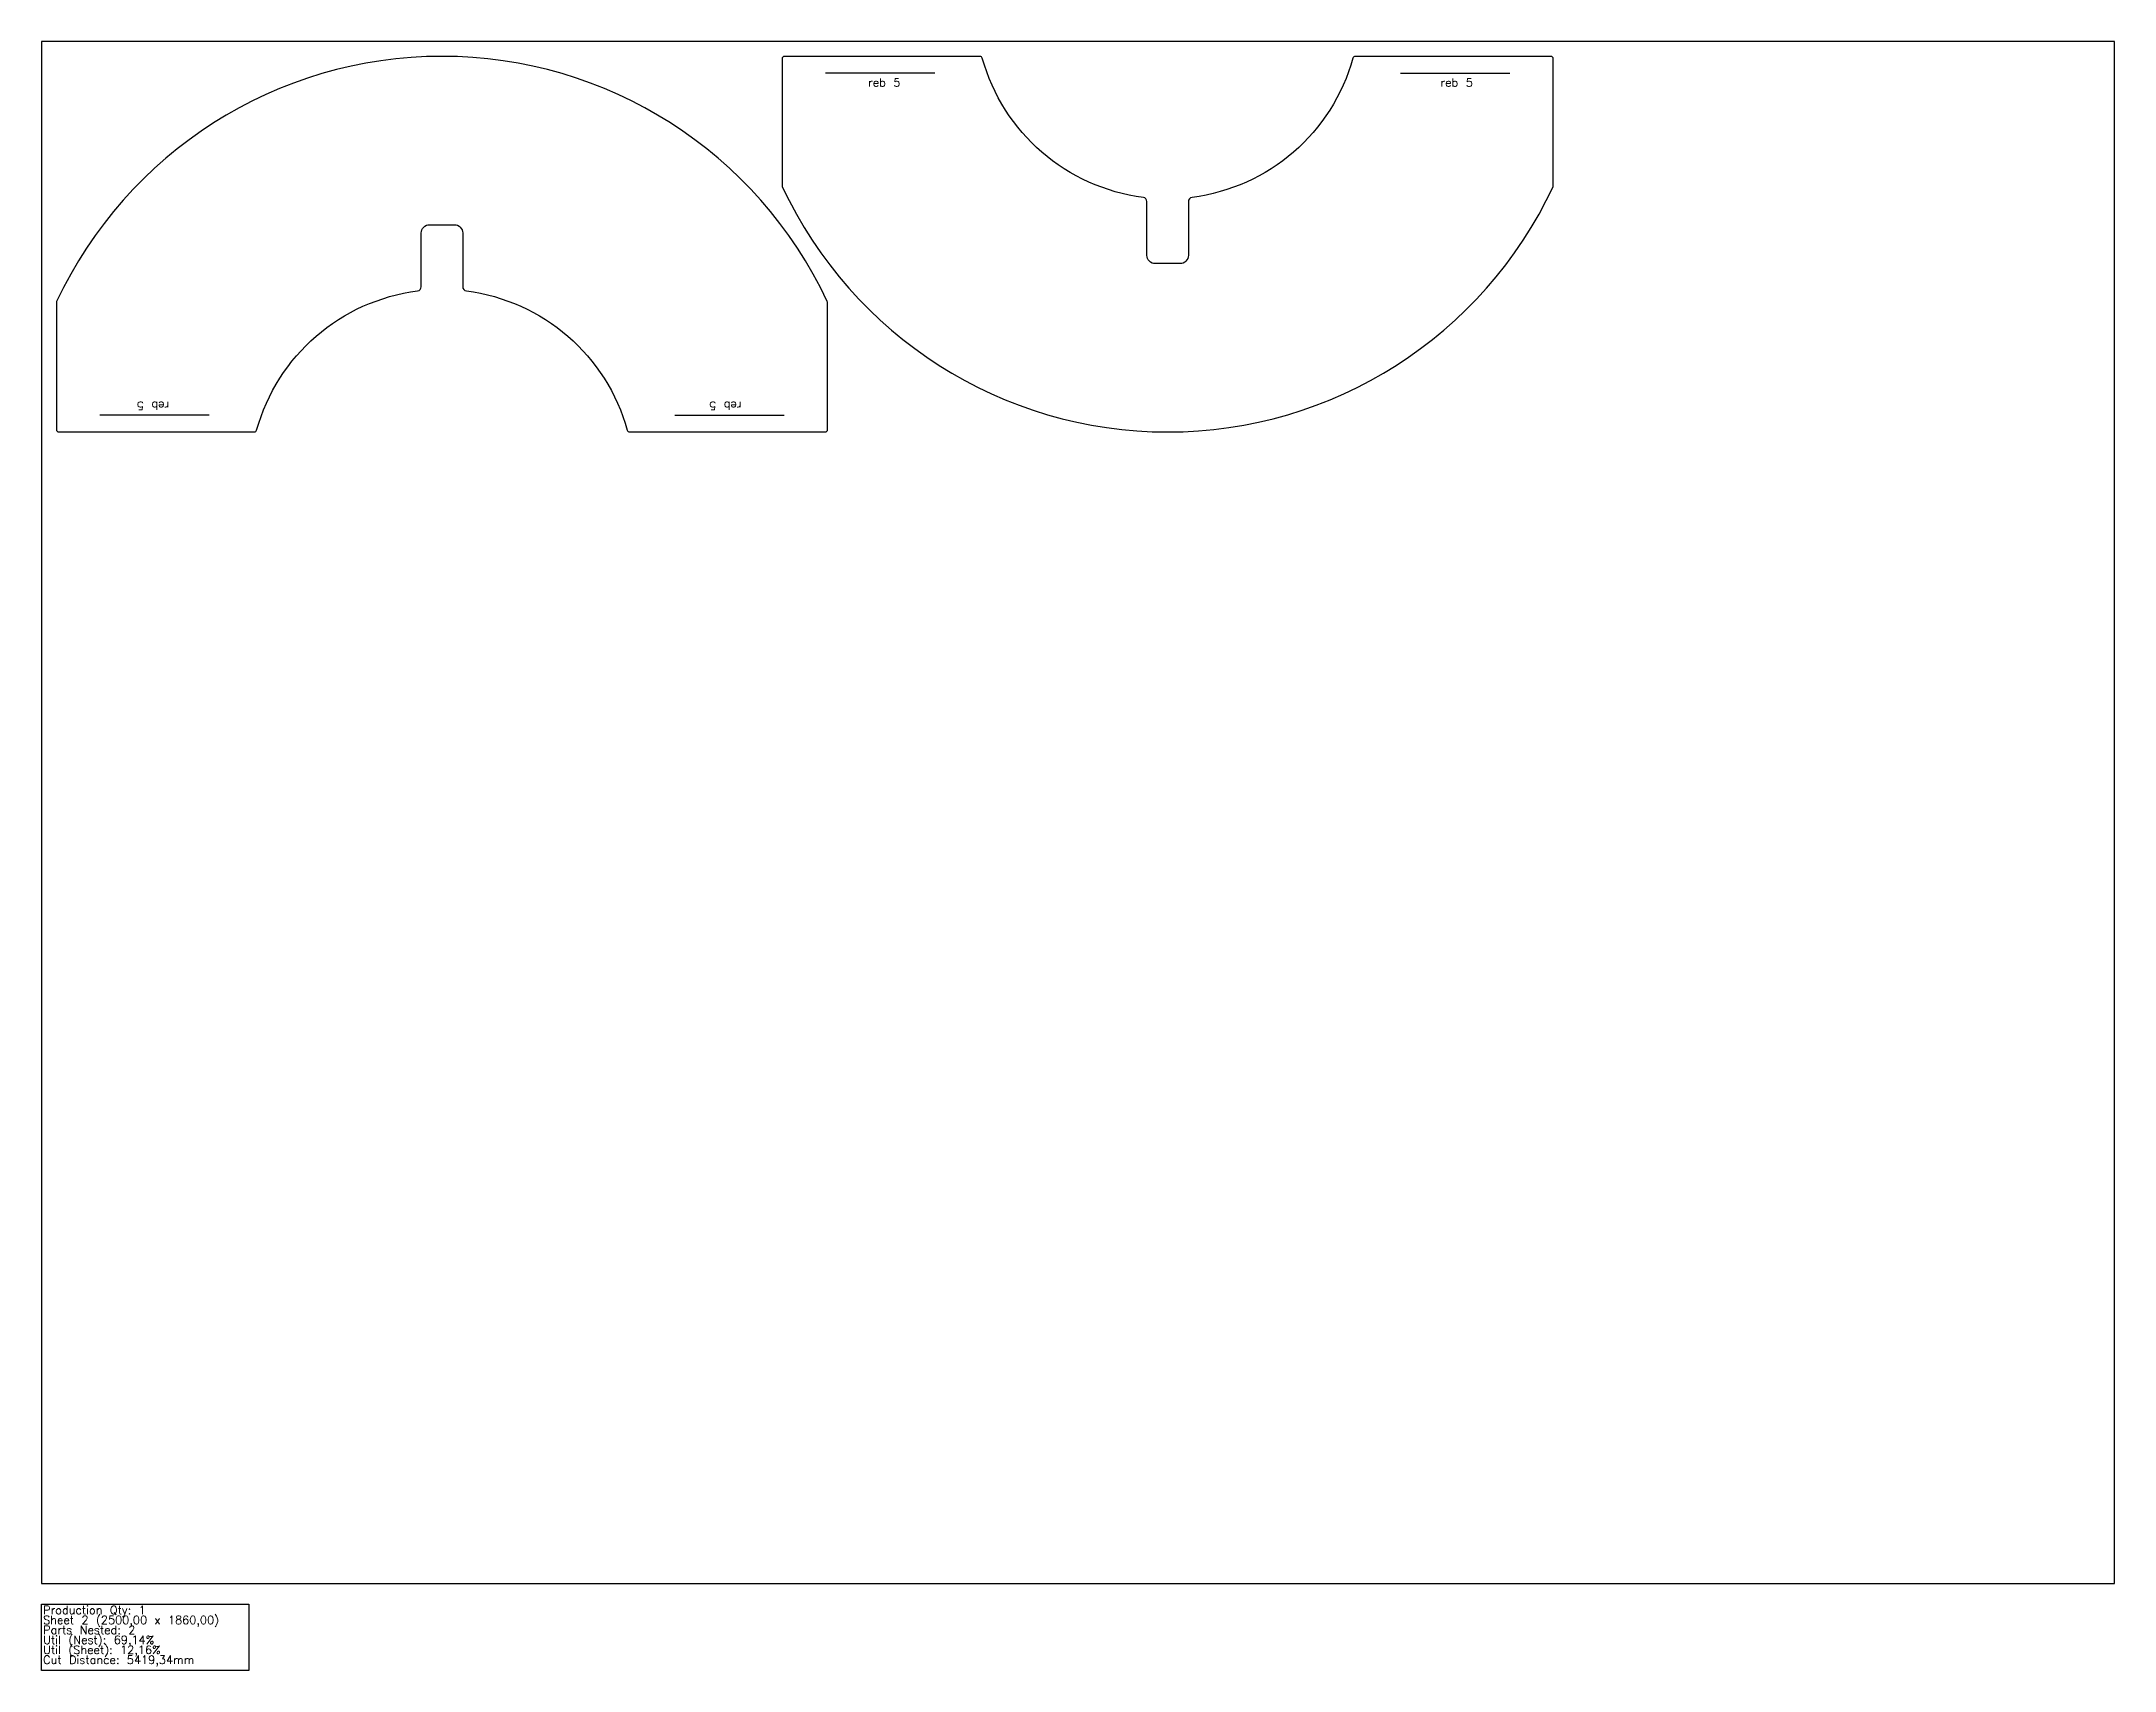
# Model space of a CAD drawing. Header units: millimetres. Extents: x 2625 to 5125, y -105 to 1860.
import ezdxf

# ---------------------------------------------------------------- set-up
doc = ezdxf.new("R2010")
doc.units = ezdxf.units.MM
for name, color, linetype in [('MP-23469-04', 7, 'Continuous'), ('Rebaixo', 7, 'Continuous'), ('sheet', 24, 'Continuous'), ('Stats', 7, 'Continuous')]:
    doc.layers.add(name, color=color, linetype=linetype)
doc.styles.get("Standard").update_dxf_attribs({"font": 'txt.shx'})

msp = doc.modelspace()

# ---------------------------------------------------------------- linework, layer by layer
at = {"layer": 'MP-23469-04', "color": 4}
for points in [[(2643, 1545), (2643, 1392, 0.414214), (2646, 1389), (2881.6, 1389, 0.336778), (2884.5, 1391.2, -0.301811), (3078.6, 1559.1, 0.377509), (3083, 1564.1), (3083, 1629, -0.414214), (3093, 1639), (3123, 1639, -0.414214), (3133, 1629), (3133, 1564.1, 0.377509), (3137.4, 1559.1, -0.301811), (3331.5, 1391.2, 0.336778), (3334.4, 1389), (3570, 1389, 0.414214), (3573, 1392), (3573, 1545, 0.109772), (3572.7, 1546.3, 0.636364), (2643.3, 1546.3, 0.109772)], [(4448.1, 1686), (4448.1, 1839, 0.414214), (4445.1, 1842), (4209.5, 1842, 0.336778), (4206.6, 1839.8, -0.301811), (4012.5, 1671.9, 0.377509), (4008.1, 1666.9), (4008.1, 1602, -0.414214), (3998.1, 1592), (3968.1, 1592, -0.414214), (3958.1, 1602), (3958.1, 1666.9, 0.377509), (3953.8, 1671.9, -0.301811), (3759.6, 1839.8, 0.336778), (3756.7, 1842), (3521.1, 1842, 0.414214), (3518.1, 1839), (3518.1, 1686, 0.109772), (3518.4, 1684.7, 0.636364), (4447.9, 1684.7, 0.109772)]]:
    msp.add_lwpolyline(points, format="xyb", close=True, dxfattribs=at)
at = {"layer": 'Rebaixo', "color": 4}
for p, q in [((3702.4, 1821.8), (3570.5, 1821.8)), ((4263.8, 1821.8), (4395.8, 1821.8)), ((2827.3, 1409.2), (2695.4, 1409.2)), ((3388.7, 1409.2), (3520.6, 1409.2))]:
    msp.add_line(p, q, dxfattribs=at)
at = {"layer": 'sheet', "color": 7}
msp.add_lwpolyline([(2625, 0), (5125, 0), (5125, 1860), (2625, 1860)], close=True, dxfattribs=at)
at = {"layer": 'Stats', "color": 151}
msp.add_lwpolyline([(2625, -25), (2875, -25), (2875, -105), (2625, -105), (2625, -25)], close=True, dxfattribs=at)

# ---------------------------------------------------------------- texts
at = {"layer": 'Rebaixo', "color": 4}
for p in [(3621.9, 1805.5), (4312.2, 1805.5)]:
    msp.add_text('reb 5', height=10, dxfattribs=at).set_placement(p)
for p in [(2779, 1425.5), (3469.2, 1425.5)]:
    msp.add_text('reb 5', height=10, rotation=180, dxfattribs=at).set_placement(p)
at = {"layer": 'Stats', "color": 60}
for s, p in [('Sheet 2 (2500,00 x 1860,00)', (2627, -49)), ('Production Qty: 1', (2627, -37)), ('Parts Nested: 2', (2627, -61)), ('Util (Nest): 69,14%', (2627, -73)), ('Util (Sheet): 12,16%', (2627, -85)), ('Cut Distance: 5419,34mm', (2627, -97))]:
    msp.add_text(s, height=10, dxfattribs=at).set_placement(p)

doc.saveas('drawing.dxf')
